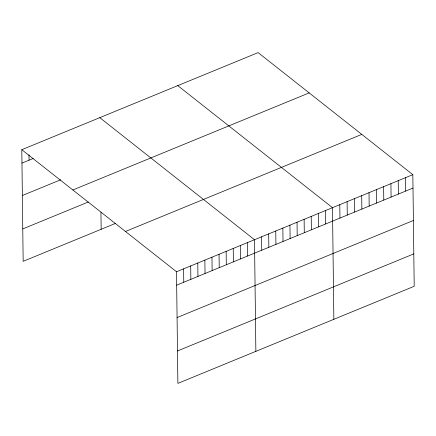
<?xml version="1.0" encoding="UTF-8"?>
<svg xmlns="http://www.w3.org/2000/svg" width="436" height="436" viewBox="0 0 436 436"><rect width="100%" height="100%" fill="white"/><g stroke="black" fill="none" stroke-linecap="round" stroke-linejoin="round"><path stroke-width="0.65" d="M21.8 149.701L258.123 52.614L412.838 174.667L414.2 286.299L177.877 383.386L176.515 271.753L21.8 149.701L23.163 261.333L115.327 223.466M21.963 163.097L33.191 158.486M22.361 195.513L60.762 179.741M72.856 189.976L309.178 92.895M22.77 228.916L88.35 201.972M125.459 231.478L361.782 134.392M176.515 271.753L412.838 174.667M176.678 285.149L413.001 188.069M177.076 317.566L413.393 220.485M177.479 350.969L413.802 253.883M177.774 85.625L332.488 207.678L333.851 319.31M99.784 117.66L254.499 239.718L255.867 351.345M405.529 177.67L405.698 191.072M398.226 180.673L398.39 194.069M390.923 183.67L391.087 197.072M383.62 186.673L383.784 200.07M376.312 189.671L376.475 203.072M369.009 192.674L369.172 206.075M361.706 195.677L361.869 209.073M354.403 198.674L354.566 212.076M347.094 201.677L347.258 215.073M339.791 204.675L339.955 218.076M325.398 210.588L325.561 223.99M318.307 213.504L318.471 226.9M311.217 216.414L311.38 229.816M304.126 219.33L304.29 232.726M297.036 222.24L297.199 235.642M289.951 225.15L290.114 238.552M282.86 228.066L283.024 241.462M275.77 230.976L275.934 244.378M268.68 233.892L268.843 247.288M261.589 236.803L261.753 250.204M247.408 242.629L247.572 256.025M240.323 245.539L240.487 258.94M233.233 248.455L233.396 261.851M226.142 251.365L226.306 264.766M219.052 254.281L219.215 267.677M211.961 257.191L212.125 270.587M204.871 260.101L205.034 273.503M197.78 263.017L197.944 276.413M190.696 265.927L190.859 279.329M183.605 268.843L183.769 282.239M100.945 212.436L101.152 229.292M28.989 154.829L29.054 160.186"/></g></svg>
